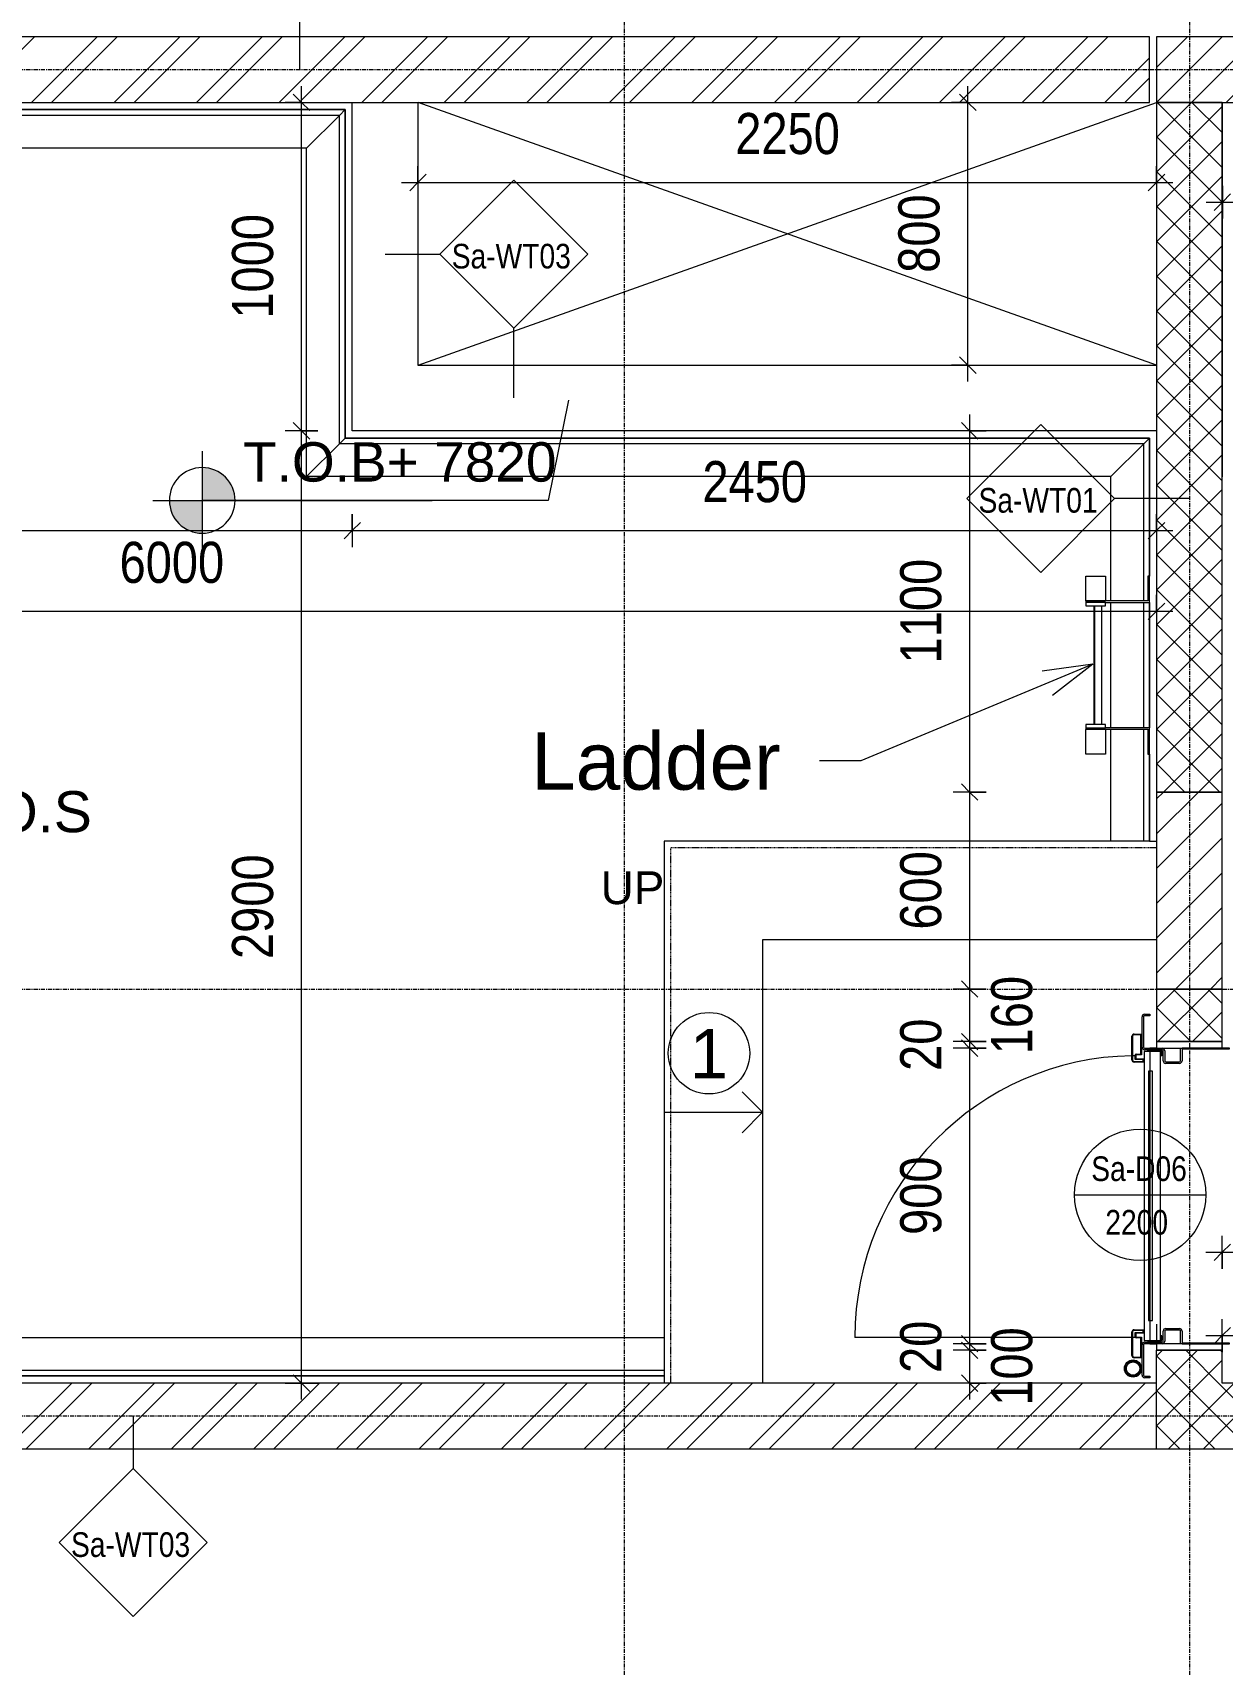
# Model space of a CAD drawing. Header units: millimetres. Extents: x -13951 to 24706, y -4881 to 8681.
# Drawn here: x -5281 to -1657, y 1023 to 5992 of the extents above; entities that cross this region are included whole.
import ezdxf

# ---------------------------------------------------------------- set-up
doc = ezdxf.new("R2010")
doc.units = ezdxf.units.MM
doc.linetypes.add('Grid Line', pattern=[22.225, 12.7, -3.175, 3.175, -3.175])
doc.linetypes.add('Overhead', pattern=[3.96875, 2.38125, -1.5875])
for name, color, linetype, lineweight in [('A-ANNO-DIMS', 211, 'Continuous', 9), ('A-ANNO-DIMS-50', 211, 'Continuous', 9), ('A-DETL-MBND', 5, 'Continuous', 18), ('A-DETL-THIN', 151, 'Continuous', 18), ('A-DOOR', 31, 'Continuous', 18), ('A-DOOR-IDEN', 7, 'Continuous', 18), ('A-FLOR', 192, 'Continuous', 18), ('A-GENM', 13, 'Continuous', 18), ('A-WALL', 113, 'Continuous', 18), ('A-WALL-IDEN', 7, 'Continuous', 18), ('A-WALL-PATT', 111, 'Continuous', 18), ('G-ANNO-DIMS', 111, 'Continuous', 9), ('G-ANNO-TEXT', 231, 'Continuous', 9), ('S-COLS', 52, 'Continuous', 18), ('S-GRID', 1, 'Continuous', 9), ('S-STRS', 31, 'Continuous', 18), ('S-STRS-ANNO', 31, 'Continuous', 18), ('S-STRS-IDEN', 31, 'Continuous', 18)]:
    doc.layers.add(name, color=color, linetype=linetype, lineweight=lineweight)
doc.styles.add('Arial', font='arial.ttf', dxfattribs={"height": 100})
doc.styles.add('Arial Narrow', font='ARIALN.TTF', dxfattribs={"height": 75})
doc.styles.add('Arial Narrow_3', font='ARIALN.TTF', dxfattribs={"height": 125})
doc.styles.add('Arial_2', font='arial.ttf', dxfattribs={"height": 125})
doc.styles.add('Arial_3', font='arial.ttf', dxfattribs={"height": 120})
doc.styles.add('Arial_4', font='arial.ttf', dxfattribs={"height": 175})
doc.styles.add('Arial_6', font='arial.ttf', dxfattribs={"height": 150})
doc.dimstyles.new('dimension_line', dxfattribs={"dimscale": 304.8, "dimtxt": 127.928872, "dimasz": 0.164042, "dimexe": 0.164042, "dimexo": 0.0625, "dimgap": 0.164042, "dimtad": 1, "dimdec": 0, "dimrnd": 10, "dimzin": 0, "dimdsep": 46, "dimtxsty": 'Arial Narrow_3', "dimblk1": 'OBLIQUE', "dimblk2": 'OBLIQUE', "dimsah": 1, "dimcen": 0.09, "dimdle": 0.164042, "dimazin": 0, "dimtfac": 1, "dimtdec": 4, "dimtix": 1, "dimtmove": 0, "dimatfit": 3, "dimfxl": 0.164042, "dimfxlon": 1, "dimtvp": 1, "dimtolj": 1, "dimtzin": 0, "dimarcsym": 2})
doc.dimstyles.new('dimension_line_1', dxfattribs={"dimscale": 304.8, "dimtxt": 127.928872, "dimasz": 0.164042, "dimexe": 0.164042, "dimexo": 0.0625, "dimgap": 0.164042, "dimtad": 1, "dimdec": 0, "dimrnd": 10, "dimzin": 0, "dimdsep": 46, "dimtxsty": 'Arial Narrow_3', "dimblk1": 'OBLIQUE', "dimblk2": 'OBLIQUE', "dimsah": 1, "dimcen": 0.09, "dimdle": 0.164042, "dimazin": 0, "dimtfac": 1, "dimtdec": 4, "dimtix": 1, "dimtmove": 2, "dimatfit": 3, "dimfxl": 0.164042, "dimfxlon": 1, "dimtvp": 1, "dimtolj": 1, "dimtzin": 0, "dimarcsym": 2})
pattern_1 = [(45, (0, 0), (-53.033, 53.033), [])]
pattern_2 = [(45, (0, 0), (-53.033, 53.033), []), (135, (0, 0), (-53.033, -53.033), [])]
pattern_3 = [(45, (0, 0), (-125.7236, 125.7236), []), (45, (0, 190.5), (-125.7236, 125.7236), [])]

# ---------------------------------------------------------------- blocks, each defined once
blk = doc.blocks.new('SEQ-SV-C-STR_rvt-1-BLOCKWORK RF PLAN')
at = {"layer": 'S-COLS'}
h = blk.add_hatch(dxfattribs=at)
h.set_pattern_fill('FP_5', color=256, style=0, pattern_type=2)
h.set_pattern_definition(pattern_1)
h.paths.add_polyline_path([(-1657.2, 5779.8), (-1256.8, 5779.8), (-1256.8, 5979.8), (-1856.8, 5979.8), (-1856.8, 5779.8)])
h = blk.add_hatch(dxfattribs=at)
h.set_pattern_fill('FP_5', color=256, style=0, pattern_type=2)
h.set_pattern_definition(pattern_1)
h.paths.add_polyline_path([(-1657.2, 5779.8), (-1256.8, 5779.8), (-1256.8, 5979.8), (-1856.8, 5979.8), (-1856.8, 5779.8)])
h = blk.add_hatch(dxfattribs=at)
h.set_pattern_fill('FP_5', color=256, style=0, pattern_type=2)
h.set_pattern_definition(pattern_1)
h.paths.add_polyline_path([(-1656.8, 3079.8), (-1657.2, 3679.8), (-1856.8, 3679.8), (-1856.8, 3079.8)])
h = blk.add_hatch(dxfattribs=at)
h.set_pattern_fill('FP_5', color=256, style=0, pattern_type=2)
h.set_pattern_definition(pattern_1)
h.paths.add_polyline_path([(-1656.8, 3079.8), (-1657.2, 3679.8), (-1856.8, 3679.8), (-1856.8, 3079.8)])
at = {"layer": 'S-COLS', "color": 7}
for p, q in [((-1856.8, 5979.8), (-1856.8, 5779.8)), ((-1256.8, 5979.8), (-1856.8, 5979.8)), ((-1856.8, 5779.8), (-1256.8, 5779.8)), ((-1656.8, 3679.8), (-1856.8, 3679.8)), ((-1856.8, 3679.8), (-1856.8, 3079.8)), ((-1656.8, 3079.8), (-1656.8, 3679.8)), ((-1856.8, 3079.8), (-1656.8, 3079.8))]:
    blk.add_line(p, q, dxfattribs=at)
blk = doc.blocks.new('roof door - Sa-D06-2746476-BLOCKWORK RF PLAN')
at = {"layer": 'A-DOOR'}
for p, q in [((-430.7, 181.1), (-430.7, 1025)), ((-545.6, 150.6), (-453.2, 150.6)), ((-492.8, 152.3), (-492.8, 174.6)), ((-430.2, 152.3), (-492.8, 152.3)), ((-490.8, 174.6), (-490.8, 154.3)), ((-490.8, 154.3), (-432.2, 154.3)), ((-486.2, 181.1), (-414.1, 181.1)), ((-414.1, 179.1), (-486.2, 179.1)), ((-432.2, 154.3), (-432.2, 168)), ((-430.7, 170.6), (-430.7, 179.1)), ((-430.2, 168), (-430.2, 152.3)), ((-428.8, 171.4), (-415.6, 171.4)), ((-417.6, 169.4), (-428.8, 169.4)), ((-417.6, 144.9), (-417.6, 169.4)), ((-415.6, 171.4), (-415.6, 146.9)), ((-409.6, 146.9), (-409.6, 174.6)), ((-407.6, 174.6), (-407.6, 144.9)), ((407.6, 144.9), (407.6, 174.6)), ((409.6, 174.6), (409.6, 146.9)), ((414.1, 181.1), (486.2, 181.1)), ((486.2, 179.1), (414.1, 179.1)), ((415.6, 171.4), (428.8, 171.4)), ((415.6, 146.9), (415.6, 171.4)), ((417.6, 169.4), (417.6, 144.9)), ((428.8, 169.4), (417.6, 169.4)), ((430.2, 152.3), (430.2, 168)), ((492.8, 152.3), (430.2, 152.3)), ((432.2, 168), (432.2, 154.3)), ((432.2, 154.3), (490.8, 154.3)), ((453.2, 150.6), (545.6, 150.6)), ((490.8, 154.3), (490.8, 174.6)), ((492.8, 174.6), (492.8, 152.3)), ((-553.5, 127), (-553.5, 142.7)), ((-548.9, 127), (-553.5, 127)), ((-548.9, 142.7), (-548.9, 127)), ((-453.2, 146), (-545.6, 146)), ((-449.9, 89.3), (-449.9, 142.7)), ((-445.3, 142.7), (-445.3, 89.3)), ((-441.5, 132.9), (-443.2, 132.9)), ((-443.2, 132.9), (-443.2, 95.1)), ((-441.5, 95.1), (-441.5, 132.9)), ((-440, 143.9), (-440, 94)), ((440, 143.9), (-440, 143.9)), ((-390, 106), (-440, 106)), ((-407.6, 144.9), (-417.6, 144.9)), ((-415.6, 146.9), (-409.6, 146.9)), ((380.4, 130.7), (-379.2, 130.7)), ((-379.2, 130.7), (-379.2, 119)), ((-379.2, 119), (380.4, 119)), ((380.4, 119), (380.4, 130.7)), ((417.6, 144.9), (407.6, 144.9)), ((409.6, 146.9), (415.6, 146.9)), ((440, 94), (440, 143.9)), ((442.3, 132.9), (444, 132.9)), ((442.3, 95.1), (442.3, 132.9)), ((444, 132.9), (444, 95.1)), ((445.3, 89.3), (445.3, 142.7)), ((449.9, 142.7), (449.9, 89.3)), ((545.6, 146), (453.2, 146)), ((548.9, 127), (548.9, 142.7)), ((553.5, 127), (548.9, 127)), ((553.5, 142.7), (553.5, 127)), ((-442, 86), (-411.7, 86)), ((-411.7, 81.4), (-442, 81.4)), ((-440, 94), (440, 94)), ((-426.1, 91.8), (-438.2, 91.8)), ((-438.2, 90.1), (-426.1, 90.1)), ((-426.1, 90.1), (-426.1, 91.8)), ((-408.4, 36.4), (-408.4, 78.1)), ((-403.8, 78.1), (-403.8, 36.4)), ((403.8, 36.4), (403.8, 78.1)), ((408.4, 78.1), (408.4, 36.4)), ((411.7, 86), (442, 86)), ((442, 81.4), (411.7, 81.4)), ((426.8, 91.8), (439, 91.8)), ((426.8, 90.1), (426.8, 91.8)), ((439, 90.1), (426.8, 90.1)), ((-449.9, 28.6), (-449.9, 33.2)), ((-449.9, 33.2), (-411.7, 33.2)), ((-411.7, 28.6), (-449.9, 28.6)), ((411.7, 33.2), (449.9, 33.2)), ((449.9, 28.6), (411.7, 28.6)), ((449.9, 33.2), (449.9, 28.6))]:
    blk.add_line(p, q, dxfattribs=at)
for radius in [26.2, 23.2, 20.3]:
    blk.add_circle((-525.6, 177.9), radius, dxfattribs=at)
for centre, radius, start, end in [((-430.7, 167.4), 857.7, 0.9212, 90), ((-545.6, 142.7), 7.88, 90, 180), ((-486.2, 174.6), 6.56, 90, 180), ((-486.2, 174.6), 4.56, 90, 180), ((-453.2, 142.7), 7.88, 0, 90), ((-428.8, 168), 3.31, 90, 180), ((-428.8, 168), 1.31, 90, 180), ((-414.1, 174.6), 6.56, 360, 90), ((-414.1, 174.6), 4.56, 360, 90), ((414.1, 174.6), 6.56, 90, 180), ((414.1, 174.6), 4.56, 90, 180), ((-430.7, 167.4), 857.7, 0.2678, 0.7872), ((-430.7, 167.4), 857.7, 0, 0.1338), ((428.8, 168), 3.31, 0, 90), ((428.8, 168), 1.31, 360, 90), ((453.2, 142.7), 7.88, 90, 180), ((486.2, 174.6), 6.56, 360, 90), ((486.2, 174.6), 4.56, 0, 90), ((545.6, 142.7), 7.88, 0, 90), ((-545.6, 142.7), 3.28, 90, 180), ((-453.2, 142.7), 3.28, 0, 90), ((453.2, 142.7), 3.28, 90, 180), ((545.6, 142.7), 3.28, 0, 90), ((-442, 89.3), 7.88, 180, 270), ((-442, 89.3), 3.28, 180, 270), ((-438.2, 95.1), 4.98, 180, 270), ((-438.2, 95.1), 3.28, 180, 270), ((-411.7, 78.1), 7.88, 0, 90), ((-411.7, 78.1), 3.28, 0, 90), ((411.7, 78.1), 7.88, 90, 180), ((411.7, 78.1), 3.28, 90, 180), ((439, 95.1), 3.28, 270, 360), ((439, 95.1), 4.98, 270, 360), ((442, 89.3), 7.88, 270, 0), ((442, 89.3), 3.28, 270, 0), ((-411.7, 36.4), 7.88, 270, 0), ((-411.7, 36.4), 3.28, 270, 360), ((411.7, 36.4), 7.88, 180, 270), ((411.7, 36.4), 3.28, 180, 270)]:
    blk.add_arc(centre, radius, start, end, dxfattribs=at)
blk = doc.blocks.new('Generic Models 12 - Generic Models 12-655039-BLOCKWORK RF PLAN')
at = {"layer": 'A-GENM'}
for p, q in [((-1856.8, 2919.8), (-1856.8, 2899.8)), ((-1656.8, 2919.8), (-1856.8, 2919.8)), ((-1856.8, 2899.8), (-1656.8, 2899.8)), ((-1656.8, 2899.8), (-1656.8, 2919.8)), ((-1856.8, 1999.8), (-1856.8, 1979.8)), ((-1656.8, 1999.8), (-1856.8, 1999.8)), ((-1656.8, 1979.8), (-1656.8, 1999.8)), ((-1856.8, 1979.8), (-1656.8, 1979.8)), ((-1656.4, 1979.8), (-1656.8, 1979.8))]:
    blk.add_line(p, q, dxfattribs=at)
blk = doc.blocks.new('STEEL LADER FINAL - 24in Width-2556844-BLOCKWORK RF PLAN')
at = {"layer": 'A-GENM'}
for p, q in [((-2072.7, 4261.9), (-2072.7, 4336.9)), ((-2072.7, 4336.9), (-2012.7, 4336.9)), ((-2012.7, 4336.9), (-2012.7, 4261.9)), ((-1878.8, 4336.9), (-1883.5, 4336.9)), ((-1883.5, 4336.9), (-1883.5, 4261.6)), ((-1878.8, 4256.9), (-1878.8, 4336.9)), ((-2072.7, 4261.9), (-2012.7, 4261.9)), ((-2072.7, 4261.6), (-2072.7, 4256.9)), ((-1883.5, 4261.6), (-2072.7, 4261.6)), ((-2072.7, 4256.9), (-2072.7, 4246.9)), ((-2012.7, 4256.9), (-2072.7, 4256.9)), ((-2072.7, 4246.9), (-2012.7, 4246.9)), ((-2046.8, 3885.6), (-2046.8, 4246.9)), ((-2044.6, 3885.6), (-2044.6, 4246.9)), ((-2024.6, 4246.9), (-2024.6, 3885.6)), ((-2012.7, 4256.9), (-1878.8, 4256.9)), ((-2012.7, 4246.9), (-2012.7, 4256.9)), ((-2012.7, 3885.6), (-2072.7, 3885.6)), ((-2072.7, 3885.6), (-2072.7, 3875.6)), ((-2012.7, 3875.6), (-2012.7, 3885.6)), ((-2072.7, 3875.6), (-2072.7, 3870.8)), ((-2072.7, 3875.6), (-2012.7, 3875.6)), ((-2072.7, 3870.8), (-1883.5, 3870.8)), ((-2072.7, 3795.6), (-2072.7, 3870.6)), ((-2012.7, 3870.6), (-2072.7, 3870.6)), ((-1878.8, 3875.6), (-2012.7, 3875.6)), ((-2012.7, 3870.6), (-2012.7, 3795.6)), ((-1883.5, 3870.8), (-1883.5, 3795.6)), ((-1878.8, 3795.6), (-1878.8, 3875.6)), ((-2012.7, 3795.6), (-2072.7, 3795.6)), ((-1883.5, 3795.6), (-1878.8, 3795.6))]:
    blk.add_line(p, q, dxfattribs=at)
blk = doc.blocks.new('Generic Models 25 - Generic Models 25-2182778-BLOCKWORK RF PLAN')
at = {"layer": 'A-GENM'}
for p, q in [((-1656.8, 5779.8), (-1656.8, 5680.9)), ((-1656.4, 5681.3), (-1656.8, 5680.9)), ((-1656.8, 5680.9), (-1656.8, 4639.8)), ((-1656.8, 5680.9), (-1656.4, 5680.5)), ((-1656.8, 4354.8), (-1656.8, 4639.8)), ((-1656.8, 4069.8), (-1656.8, 4354.8)), ((-1656.8, 3784.8), (-1656.8, 4069.8)), ((-1656.8, 3679.8), (-1656.8, 3784.8))]:
    blk.add_line(p, q, dxfattribs=at)
blk = doc.blocks.new('Floors 18 - Floors 18-2632889-BLOCKWORK RF PLAN')
at = {"layer": 'A-FLOR', "color": 7}
for p, q in [((-4328.7, 5757.8), (-7734.8, 5757.8)), ((-4346, 5740.5), (-7717.5, 5740.5)), ((-4446, 5640.5), (-4346, 5740.5)), ((-4346, 5740.5), (-4328.7, 5757.8)), ((-4346, 4740.5), (-4346, 5740.5)), ((-4328.7, 4757.8), (-4328.7, 5757.8)), ((-4446, 5640.5), (-7617.5, 5640.5)), ((-4446, 4640.5), (-4446, 5640.5)), ((-4446, 4640.5), (-4346, 4740.5)), ((-4346, 4740.5), (-4328.7, 4757.8)), ((-1896.1, 4740.5), (-4346, 4740.5)), ((-1878.8, 4757.8), (-4328.7, 4757.8)), ((-1996.1, 4640.5), (-1896.1, 4740.5)), ((-1896.1, 4740.5), (-1878.8, 4757.8)), ((-1896.1, 4261.6), (-1896.1, 4740.5)), ((-1878.8, 4336.9), (-1878.8, 4757.8)), ((-1996.1, 4640.5), (-4446, 4640.5)), ((-1996.1, 4261.6), (-1996.1, 4640.5)), ((-1996.1, 3875.6), (-1996.1, 4256.9)), ((-1896.1, 3875.6), (-1896.1, 4256.9)), ((-1878.8, 3875.6), (-1878.8, 4256.9)), ((-1996.1, 3529.8), (-1996.1, 3870.8)), ((-1896.1, 3529.8), (-1896.1, 3870.8)), ((-1878.8, 3529.8), (-1878.8, 3795.6)), ((-1896.1, 3529.8), (-1926.8, 3529.8)), ((-1878.8, 3529.8), (-1896.1, 3529.8)), ((-7617.5, 2019.1), (-3357.2, 2019.1)), ((-3357.2, 1949.8), (-3357.2, 1919.1)), ((-7734.8, 1901.8), (-3357.2, 1901.8)), ((-7717.5, 1919.1), (-3357.2, 1919.1)), ((-3357.2, 1919.1), (-3357.2, 1901.8))]:
    blk.add_line(p, q, dxfattribs=at)
blk = doc.blocks.new('Floors 21 - Floors 21-2666263-BLOCKWORK RF PLAN')
at = {"layer": 'A-FLOR', "color": 7}
for p, q in [((-7734.8, 5757.8), (-4328.7, 5757.8)), ((-4328.7, 5757.8), (-4328.7, 4757.8)), ((-4328.7, 4757.8), (-1878.8, 4757.8)), ((-1878.8, 4757.8), (-1878.8, 4336.9)), ((-1878.8, 4256.9), (-1878.8, 3875.6)), ((-1878.8, 3795.6), (-1878.8, 3529.8)), ((-1878.8, 3529.8), (-1856.8, 3529.8)), ((-3357.2, 1901.8), (-7734.8, 1901.8)), ((-3357.2, 1901.8), (-3357.2, 1879.8))]:
    blk.add_line(p, q, dxfattribs=at)
blk = doc.blocks.new('Walls 82 - Walls 82-2710412-BLOCKWORK RF PLAN')
at = {"layer": 'A-WALL'}
for p, q in [((-1634.8, 2899.8), (-1779.4, 2899.8)), ((-1779.4, 2897.8), (-1634.8, 2897.8)), ((-1634.8, 2897.8), (-1634.8, 2899.8)), ((-1634.8, 2001.8), (-1779.4, 2001.8)), ((-1779.4, 1999.8), (-1634.8, 1999.8)), ((-1634.8, 1999.8), (-1634.8, 2001.8))]:
    blk.add_line(p, q, dxfattribs=at)
blk = doc.blocks.new('M_Wall Tag1 - 12mm 2-498188-BLOCKWORK RF PLAN')
at = {"layer": 'A-WALL-IDEN', "lineweight": 9}
for p, q in [((-4.487, 0), (0.021, 4.507)), ((0.021, 4.507), (4.528, 0)), ((-4.487, 0), (0.021, -4.507)), ((0.021, -4.507), (4.528, 0))]:
    blk.add_line(p, q, dxfattribs=at)
blk = doc.blocks.new('M_Door Tag1 - Sa-Door Tag-504373-BLOCKWORK RF PLAN')
at = {"layer": 'A-DOOR-IDEN', "lineweight": 9}
blk.add_line((-7, 0.076), (1, 0.076), dxfattribs=at)
blk.add_circle((-3, 0.076), 4, dxfattribs=at)
blk = doc.blocks.new('DIMBLOCK30-BLOCKWORK RF PLAN')
at = {"layer": 'A-ANNO-DIMS-50', "transparency": 16777216}
for p, q in [((-7756.8, 4526), (-7756.8, 4426)), ((-7756.8, 4476), (-7756.8, 4526)), ((-4306.7, 4526), (-4306.7, 4426)), ((-4306.7, 4476), (-4306.7, 4526)), ((-7806.8, 4476), (-4306.7, 4476)), ((-7756.8, 4476), (-7781.8, 4451)), ((-7756.8, 4476), (-7731.8, 4501)), ((-4306.7, 4476), (-4331.7, 4451)), ((-4306.7, 4476), (-4281.7, 4501))]:
    blk.add_line(p, q, dxfattribs=at)
at = {"layer": 'A-ANNO-DIMS-50', "color": 0, "transparency": 16777216, "insert": (-6190.1, 4687.6), "char_height": 125, "width": 380.132, "attachment_point": 1, "line_spacing_factor": 0.974696, "style": 'Arial Narrow_3'}
blk.add_mtext('3450', dxfattribs=at)
blk = doc.blocks.new('_Oblique')
at = {"color": 0, "linetype": 'ByBlock', "lineweight": -2}
blk.add_line((-0.5, -0.5), (0.5, 0.5), dxfattribs=at)
blk = doc.blocks.new('DIMBLOCK31-BLOCKWORK RF PLAN')
at = {"layer": 'A-ANNO-DIMS-50', "transparency": 16777216}
for p, q in [((-4306.7, 4526), (-4306.7, 4426)), ((-4306.7, 4476), (-4306.7, 4526)), ((-1857.2, 4526), (-1857.2, 4426)), ((-1857.2, 4476), (-1857.2, 4526)), ((-4306.7, 4476), (-4331.7, 4451)), ((-4306.7, 4476), (-4281.7, 4501)), ((-4306.7, 4476), (-1807.2, 4476)), ((-1857.2, 4476), (-1882.2, 4451)), ((-1857.2, 4476), (-1832.2, 4501))]:
    blk.add_line(p, q, dxfattribs=at)
at = {"layer": 'A-ANNO-DIMS-50', "color": 0, "transparency": 16777216, "insert": (-3240.3, 4687.6), "char_height": 125, "width": 380.132, "attachment_point": 1, "line_spacing_factor": 0.974696, "style": 'Arial Narrow_3'}
blk.add_mtext('2450', dxfattribs=at)
blk = doc.blocks.new('DIMBLOCK32-BLOCKWORK RF PLAN')
at = {"layer": 'A-ANNO-DIMS-50', "transparency": 16777216}
for p, q in [((-4106.7, 5586), (-4106.7, 5486)), ((-4106.7, 5536), (-4106.7, 5586)), ((-1857.2, 5586), (-1857.2, 5486)), ((-1857.2, 5536), (-1857.2, 5586)), ((-4156.7, 5536), (-1807.2, 5536)), ((-4106.7, 5536), (-4131.7, 5511)), ((-4106.7, 5536), (-4081.7, 5561)), ((-1857.2, 5536), (-1882.2, 5511)), ((-1857.2, 5536), (-1832.2, 5561))]:
    blk.add_line(p, q, dxfattribs=at)
at = {"layer": 'A-ANNO-DIMS-50', "color": 0, "transparency": 16777216, "insert": (-3140.3, 5747.6), "char_height": 125, "width": 380.132, "attachment_point": 1, "line_spacing_factor": 0.974696, "style": 'Arial Narrow_3'}
blk.add_mtext('2250', dxfattribs=at)
blk = doc.blocks.new('DIMBLOCK33-BLOCKWORK RF PLAN')
at = {"layer": 'A-ANNO-DIMS-50', "transparency": 16777216}
for p, q in [((-2432, 4929.8), (-2432, 5829.8)), ((-2482, 5779.8), (-2382, 5779.8)), ((-2432, 5779.8), (-2482, 5779.8)), ((-2432, 5779.8), (-2457, 5804.8)), ((-2432, 5779.8), (-2407, 5754.8)), ((-2482, 4979.8), (-2382, 4979.8)), ((-2432, 4979.8), (-2482, 4979.8)), ((-2432, 4979.8), (-2457, 5004.8)), ((-2432, 4979.8), (-2407, 4954.8))]:
    blk.add_line(p, q, dxfattribs=at)
at = {"layer": 'A-ANNO-DIMS-50', "color": 0, "transparency": 16777216, "insert": (-2643.5, 5261), "char_height": 125, "width": 285.099, "attachment_point": 1, "rotation": 90, "line_spacing_factor": 0.974696, "style": 'Arial Narrow_3'}
blk.add_mtext('800', dxfattribs=at)
blk = doc.blocks.new('DIMBLOCK59-BLOCKWORK RF PLAN')
at = {"layer": 'A-ANNO-DIMS-50', "transparency": 16777216}
for p, q in [((-1656.4, 5526), (-1656.4, 5426)), ((-1656.4, 5476), (-1656.4, 5526)), ((-1256.8, 5526), (-1256.8, 5426)), ((-1256.8, 5476), (-1256.8, 5526)), ((-1706.4, 5476), (-1256.8, 5476)), ((-1656.4, 5476), (-1681.4, 5451)), ((-1656.4, 5476), (-1631.4, 5501)), ((-1256.8, 5476), (-1281.8, 5451)), ((-1256.8, 5476), (-1231.8, 5501))]:
    blk.add_line(p, q, dxfattribs=at)
at = {"layer": 'A-ANNO-DIMS-50', "color": 0, "transparency": 16777216, "insert": (-1575.4, 5687.6), "char_height": 125, "width": 285.099, "attachment_point": 1, "line_spacing_factor": 0.974696, "style": 'Arial Narrow_3'}
blk.add_mtext('400', dxfattribs=at)
blk = doc.blocks.new('Spot Elevations - M_Spot Elevation - Target Filled-23738-BLOCKWORK RF PLAN')
at = {"layer": 'G-ANNO-DIMS'}
h = blk.add_hatch(color=256, dxfattribs=at)
edge = h.paths.add_edge_path()
edge.add_line((0, 0), (-2, 0))
edge.add_arc((0, 0), 2, 90, 180, ccw=False)
edge.add_line((0, 2), (0, 0))
h = blk.add_hatch(color=256, dxfattribs=at)
edge = h.paths.add_edge_path()
edge.add_line((0, 0), (2, 0))
edge.add_arc((0, 0), 2, 270, 360, ccw=False)
edge.add_line((0, -2), (0, 0))
for p, q in [((0, -3), (0, 3)), ((-3, 0), (14, 0))]:
    blk.add_line(p, q, dxfattribs=at)
blk.add_circle((0, 0), 2, dxfattribs=at)
blk = doc.blocks.new('DIMBLOCK92-BLOCKWORK RF PLAN')
at = {"layer": 'A-ANNO-DIMS-50', "transparency": 16777216}
for p, q in [((-2426.4, 4829.8), (-2426.4, 3679.8)), ((-2376.4, 4779.8), (-2476.4, 4779.8)), ((-2426.4, 4779.8), (-2451.4, 4804.8)), ((-2426.4, 4779.8), (-2401.4, 4754.8)), ((-2426.4, 4779.8), (-2376.4, 4779.8)), ((-2376.4, 3679.8), (-2476.4, 3679.8)), ((-2426.4, 3679.8), (-2451.4, 3704.8)), ((-2426.4, 3679.8), (-2401.4, 3654.8)), ((-2426.4, 3679.8), (-2376.4, 3679.8))]:
    blk.add_line(p, q, dxfattribs=at)
at = {"layer": 'A-ANNO-DIMS-50', "color": 0, "transparency": 16777216, "insert": (-2637.9, 4071.4), "char_height": 125, "width": 380.132, "attachment_point": 1, "rotation": 90, "line_spacing_factor": 0.974696, "style": 'Arial Narrow_3'}
blk.add_mtext('1100', dxfattribs=at)
blk = doc.blocks.new('DIMBLOCK93-BLOCKWORK RF PLAN')
at = {"layer": 'A-ANNO-DIMS-50', "transparency": 16777216}
for p, q in [((-2376.4, 3679.8), (-2476.4, 3679.8)), ((-2426.4, 3679.8), (-2451.4, 3704.8)), ((-2426.4, 3679.8), (-2426.4, 3079.8)), ((-2426.4, 3679.8), (-2401.4, 3654.8)), ((-2426.4, 3679.8), (-2376.4, 3679.8)), ((-2426.4, 3079.8), (-2451.4, 3104.8)), ((-2376.4, 3079.8), (-2476.4, 3079.8)), ((-2426.4, 3079.8), (-2401.4, 3054.8)), ((-2426.4, 3079.8), (-2376.4, 3079.8))]:
    blk.add_line(p, q, dxfattribs=at)
at = {"layer": 'A-ANNO-DIMS-50', "color": 0, "transparency": 16777216, "insert": (-2637.9, 3261), "char_height": 125, "width": 285.099, "attachment_point": 1, "rotation": 90, "line_spacing_factor": 0.974696, "style": 'Arial Narrow_3'}
blk.add_mtext('600', dxfattribs=at)
blk = doc.blocks.new('DIMBLOCK94-BLOCKWORK RF PLAN')
at = {"layer": 'A-ANNO-DIMS-50', "transparency": 16777216}
for p, q in [((-2426.4, 3079.8), (-2451.4, 3104.8)), ((-2376.4, 3079.8), (-2476.4, 3079.8)), ((-2426.4, 3079.8), (-2426.4, 2919.8)), ((-2426.4, 3079.8), (-2401.4, 3054.8)), ((-2426.4, 3079.8), (-2376.4, 3079.8)), ((-2426.4, 2919.8), (-2451.4, 2944.8)), ((-2376.4, 2919.8), (-2476.4, 2919.8)), ((-2426.4, 2919.8), (-2401.4, 2894.8)), ((-2426.4, 2919.8), (-2376.4, 2919.8))]:
    blk.add_line(p, q, dxfattribs=at)
at = {"layer": 'A-ANNO-DIMS-50', "color": 0, "transparency": 16777216, "insert": (-2360.9, 2881), "char_height": 125, "width": 285.099, "attachment_point": 1, "rotation": 90, "line_spacing_factor": 0.974696, "style": 'Arial Narrow_3'}
blk.add_mtext('160', dxfattribs=at)
blk = doc.blocks.new('DIMBLOCK95-BLOCKWORK RF PLAN')
at = {"layer": 'A-ANNO-DIMS-50', "transparency": 16777216}
for p, q in [((-2426.4, 2919.8), (-2451.4, 2944.8)), ((-2376.4, 2919.8), (-2476.4, 2919.8)), ((-2376.4, 2899.8), (-2476.4, 2899.8)), ((-2426.4, 2899.8), (-2451.4, 2924.8)), ((-2426.4, 2919.8), (-2426.4, 2899.8)), ((-2426.4, 2919.8), (-2401.4, 2894.8)), ((-2426.4, 2919.8), (-2376.4, 2919.8)), ((-2426.4, 2899.8), (-2401.4, 2874.8)), ((-2426.4, 2899.8), (-2376.4, 2899.8))]:
    blk.add_line(p, q, dxfattribs=at)
at = {"layer": 'A-ANNO-DIMS-50', "color": 0, "transparency": 16777216, "insert": (-2637.9, 2830.6), "char_height": 125, "width": 190.066, "attachment_point": 1, "rotation": 90, "line_spacing_factor": 0.974696, "style": 'Arial Narrow_3'}
blk.add_mtext('20', dxfattribs=at)
blk = doc.blocks.new('DIMBLOCK96-BLOCKWORK RF PLAN')
at = {"layer": 'A-ANNO-DIMS-50', "transparency": 16777216}
for p, q in [((-2376.4, 2899.8), (-2476.4, 2899.8)), ((-2426.4, 2899.8), (-2451.4, 2924.8)), ((-2426.4, 2899.8), (-2426.4, 1999.8)), ((-2426.4, 2899.8), (-2401.4, 2874.8)), ((-2426.4, 2899.8), (-2376.4, 2899.8)), ((-2376.4, 1999.8), (-2476.4, 1999.8)), ((-2426.4, 1999.8), (-2451.4, 2024.8)), ((-2426.4, 1999.8), (-2401.4, 1974.8)), ((-2426.4, 1999.8), (-2376.4, 1999.8))]:
    blk.add_line(p, q, dxfattribs=at)
at = {"layer": 'A-ANNO-DIMS-50', "color": 0, "transparency": 16777216, "insert": (-2637.9, 2331), "char_height": 125, "width": 285.099, "attachment_point": 1, "rotation": 90, "line_spacing_factor": 0.974696, "style": 'Arial Narrow_3'}
blk.add_mtext('900', dxfattribs=at)
blk = doc.blocks.new('DIMBLOCK97-BLOCKWORK RF PLAN')
at = {"layer": 'A-ANNO-DIMS-50', "transparency": 16777216}
for p, q in [((-2376.4, 1999.8), (-2476.4, 1999.8)), ((-2426.4, 1999.8), (-2451.4, 2024.8)), ((-2426.4, 1979.8), (-2451.4, 2004.8)), ((-2426.4, 1999.8), (-2426.4, 1979.8)), ((-2426.4, 1999.8), (-2401.4, 1974.8)), ((-2426.4, 1999.8), (-2376.4, 1999.8)), ((-2376.4, 1979.8), (-2476.4, 1979.8)), ((-2426.4, 1979.8), (-2401.4, 1954.8)), ((-2426.4, 1979.8), (-2376.4, 1979.8))]:
    blk.add_line(p, q, dxfattribs=at)
at = {"layer": 'A-ANNO-DIMS-50', "color": 0, "transparency": 16777216, "insert": (-2637.9, 1910.6), "char_height": 125, "width": 190.066, "attachment_point": 1, "rotation": 90, "line_spacing_factor": 0.974696, "style": 'Arial Narrow_3'}
blk.add_mtext('20', dxfattribs=at)
blk = doc.blocks.new('DIMBLOCK98-BLOCKWORK RF PLAN')
at = {"layer": 'A-ANNO-DIMS-50', "transparency": 16777216}
for p, q in [((-2426.4, 1979.8), (-2451.4, 2004.8)), ((-2376.4, 1979.8), (-2476.4, 1979.8)), ((-2426.4, 1979.8), (-2426.4, 1829.8)), ((-2426.4, 1979.8), (-2401.4, 1954.8)), ((-2426.4, 1979.8), (-2376.4, 1979.8)), ((-2426.4, 1879.8), (-2451.4, 1904.8)), ((-2376.4, 1879.8), (-2476.4, 1879.8)), ((-2426.4, 1879.8), (-2401.4, 1854.8)), ((-2426.4, 1879.8), (-2376.4, 1879.8))]:
    blk.add_line(p, q, dxfattribs=at)
at = {"layer": 'A-ANNO-DIMS-50', "color": 0, "transparency": 16777216, "insert": (-2360.9, 1811), "char_height": 125, "width": 285.099, "attachment_point": 1, "rotation": 90, "line_spacing_factor": 0.974696, "style": 'Arial Narrow_3'}
blk.add_mtext('100', dxfattribs=at)
blk = doc.blocks.new('DIMBLOCK99-BLOCKWORK RF PLAN')
at = {"layer": 'A-ANNO-DIMS-50', "transparency": 16777216}
for p, q in [((-4411.6, 4779.8), (-4511.6, 4779.8)), ((-4461.6, 4779.8), (-4486.6, 4804.8)), ((-4461.6, 1829.8), (-4461.6, 4779.8)), ((-4461.6, 4779.8), (-4436.6, 4754.8)), ((-4461.6, 4779.8), (-4411.6, 4779.8)), ((-4461.6, 1879.8), (-4486.6, 1904.8)), ((-4511.6, 1879.8), (-4411.6, 1879.8)), ((-4461.6, 1879.8), (-4511.6, 1879.8)), ((-4461.6, 1879.8), (-4436.6, 1854.8))]:
    blk.add_line(p, q, dxfattribs=at)
at = {"layer": 'A-ANNO-DIMS-50', "color": 0, "transparency": 16777216, "insert": (-4673.1, 3171.4), "char_height": 125, "width": 380.132, "attachment_point": 1, "rotation": 90, "line_spacing_factor": 0.974696, "style": 'Arial Narrow_3'}
blk.add_mtext('2900', dxfattribs=at)
blk = doc.blocks.new('DIMBLOCK100-BLOCKWORK RF PLAN')
at = {"layer": 'A-ANNO-DIMS-50', "transparency": 16777216}
for p, q in [((-4461.6, 4779.8), (-4461.6, 5829.8)), ((-4511.6, 5779.8), (-4411.6, 5779.8)), ((-4461.6, 5779.8), (-4511.6, 5779.8)), ((-4461.6, 5779.8), (-4486.6, 5804.8)), ((-4461.6, 5779.8), (-4436.6, 5754.8)), ((-4411.6, 4779.8), (-4511.6, 4779.8)), ((-4461.6, 4779.8), (-4486.6, 4804.8)), ((-4461.6, 4779.8), (-4436.6, 4754.8)), ((-4461.6, 4779.8), (-4411.6, 4779.8))]:
    blk.add_line(p, q, dxfattribs=at)
at = {"layer": 'A-ANNO-DIMS-50', "color": 0, "transparency": 16777216, "insert": (-4673.1, 5121.4), "char_height": 125, "width": 380.132, "attachment_point": 1, "rotation": 90, "line_spacing_factor": 0.974696, "style": 'Arial Narrow_3'}
blk.add_mtext('1000', dxfattribs=at)
blk = doc.blocks.new('DIMBLOCK101-BLOCKWORK RF PLAN')
at = {"layer": 'A-ANNO-DIMS-50', "transparency": 16777216}
for p, q in [((-7857.4, 4280.3), (-7857.4, 4180.3)), ((-7857.4, 4230.3), (-7857.4, 4280.3)), ((-1857.2, 4280.3), (-1857.2, 4180.3)), ((-1857.2, 4230.3), (-1857.2, 4280.3)), ((-7907.4, 4230.3), (-1807.2, 4230.3)), ((-7857.4, 4230.3), (-7882.4, 4205.3)), ((-7857.4, 4230.3), (-7832.4, 4255.3)), ((-1857.2, 4230.3), (-1882.2, 4205.3)), ((-1857.2, 4230.3), (-1832.2, 4255.3))]:
    blk.add_line(p, q, dxfattribs=at)
at = {"layer": 'A-ANNO-DIMS-50', "color": 0, "transparency": 16777216, "insert": (-5015.7, 4441.8), "char_height": 125, "width": 380.132, "attachment_point": 1, "line_spacing_factor": 0.974696, "style": 'Arial Narrow_3'}
blk.add_mtext('6000', dxfattribs=at)
blk = doc.blocks.new('DIMBLOCK102-BLOCKWORK RF PLAN')
at = {"layer": 'A-ANNO-DIMS-50', "transparency": 16777216}
for p, q in [((-1656.8, 1974.4), (-1656.8, 2074.4)), ((-1656.8, 2024.4), (-1631.8, 2049.4)), ((-711, 1974.4), (-711, 2074.4)), ((-711, 2024.4), (-686, 2049.4)), ((-1706.8, 2024.4), (-711, 2024.4)), ((-1656.8, 2024.4), (-1681.8, 1999.4)), ((-1656.8, 2024.4), (-1656.8, 1974.4)), ((-711, 2024.4), (-736, 1999.4)), ((-711, 2024.4), (-711, 1974.4))]:
    blk.add_line(p, q, dxfattribs=at)
at = {"layer": 'A-ANNO-DIMS-50', "color": 0, "transparency": 16777216, "insert": (-1302.7, 2236), "char_height": 125, "width": 285.099, "attachment_point": 1, "line_spacing_factor": 0.974696, "style": 'Arial Narrow_3'}
blk.add_mtext('950', dxfattribs=at)
blk = doc.blocks.new('DIMBLOCK114-BLOCKWORK RF PLAN')
at = {"layer": 'A-ANNO-DIMS-50', "transparency": 16777216}
for p, q in [((-1656.8, 2228.3), (-1656.8, 2328.3)), ((-1656.8, 2278.3), (-1631.8, 2303.3)), ((2642.8, 2228.3), (2642.8, 2328.3)), ((2642.8, 2278.3), (2667.8, 2303.3)), ((-1706.8, 2278.3), (2692.8, 2278.3)), ((-1656.8, 2278.3), (-1681.8, 2253.3)), ((-1656.8, 2278.3), (-1656.8, 2228.3)), ((2642.8, 2278.3), (2617.8, 2253.3)), ((2642.8, 2278.3), (2642.8, 2228.3))]:
    blk.add_line(p, q, dxfattribs=at)
at = {"layer": 'A-ANNO-DIMS-50', "color": 0, "transparency": 16777216, "insert": (334.6, 2489.9), "char_height": 125, "width": 380.132, "attachment_point": 1, "line_spacing_factor": 0.974696, "style": 'Arial Narrow_3'}
blk.add_mtext('4300', dxfattribs=at)

msp = doc.modelspace()

# ---------------------------------------------------------------- hatches: boundary and pattern name
at = {"layer": 'A-WALL-PATT'}
h = msp.add_hatch(dxfattribs=at)
h.set_pattern_fill('FP_2', color=256, style=0, pattern_type=2)
h.set_pattern_definition(pattern_3)
h.paths.add_polyline_path([(-7756.8, 5779.8), (-1878.8, 5779.8), (-1878.8, 5979.8), (-7756.8, 5979.8)])
h = msp.add_hatch(dxfattribs=at)
h.set_pattern_fill('FP_1', color=256, style=0, pattern_type=2)
h.set_pattern_definition(pattern_2)
h.paths.add_polyline_path([(-1657.2, 3679.8), (-1657.2, 5779.8), (-1857.2, 5779.8), (-1857.2, 3679.8)])
h = msp.add_hatch(dxfattribs=at)
h.set_pattern_fill('FP_1', color=256, style=0, pattern_type=2)
h.set_pattern_definition(pattern_2)
h.paths.add_polyline_path([(-1656.8, 2919.8), (-1656.8, 3079.8), (-1856.8, 3079.8), (-1856.8, 2919.8)])
h = msp.add_hatch(dxfattribs=at)
h.set_pattern_fill('FP_1', color=256, style=0, pattern_type=2)
h.set_pattern_definition(pattern_2)
h.paths.add_polyline_path([(-1856.8, 1679.8), (-1656.8, 1679.8), (-1656.8, 1979.8), (-1856.8, 1979.8), (-1856.8, 1866.1)])
h = msp.add_hatch(dxfattribs=at)
h.set_pattern_fill('FP_2', color=256, style=0, pattern_type=2)
h.set_pattern_definition(pattern_3)
h.paths.add_polyline_path([(-3591.8, 1679.8), (-1856.8, 1679.8), (-1856.8, 1879.8), (-7756.8, 1879.8), (-7756.8, 1679.8), (-6312.6, 1679.8)])
h = msp.add_hatch(dxfattribs=at)
h.set_pattern_fill('FP_1', color=256, style=0, pattern_type=2)
h.set_pattern_definition(pattern_2)
h.paths.add_polyline_path([(2642.8, 1679.8), (2642.8, 1879.8), (1729, 1879.8), (1729, 1679.8), (1849.7, 1679.8)])
h.paths.add_polyline_path([(-871, 1679.8), (-711, 1679.8), (-711, 1879.8), (-1656.8, 1879.8), (-1656.8, 1679.8)])
h.paths.add_polyline_path([(789, 1679.8), (789, 1879.8), (229, 1879.8), (229, 1679.8)])

# ---------------------------------------------------------------- linework, layer by layer
at = {"layer": 'A-DETL-MBND'}
for p, q in [((-4106.4, 4979.8), (-1857.2, 5779.8)), ((-1857.2, 4979.8), (-4106.4, 5779.8))]:
    msp.add_line(p, q, dxfattribs=at)
at = {"layer": 'A-DETL-THIN'}
msp.add_circle((-3220.2, 2884.5), 124, dxfattribs=at)
at = {"layer": 'A-FLOR', "color": 7}
for p, q in [((-1856.8, 2899.8), (-1877.2, 2899.8)), ((-1877.2, 2895.1), (-1877.2, 2004.5)), ((-1877.2, 1999.8), (-1856.8, 1999.8))]:
    msp.add_line(p, q, dxfattribs=at)
at = {"layer": 'A-WALL'}
for p, q in [((-1878.8, 5979.8), (-8056.8, 5979.8)), ((-1878.8, 5779.8), (-1878.8, 5979.8)), ((-7756.8, 5779.8), (-1878.8, 5779.8)), ((-4306.7, 4779.8), (-4306.7, 5779.8)), ((-4106.7, 5779.8), (-4106.7, 4979.8)), ((-1657.2, 5779.8), (-1857.2, 5779.8)), ((-1857.2, 5779.8), (-1857.2, 3679.8)), ((-1657.2, 3679.8), (-1657.2, 5779.8)), ((-4106.7, 4979.8), (-1857.2, 4979.8)), ((-1857.2, 4779.8), (-4306.7, 4779.8)), ((-1857.2, 3679.8), (-1657.2, 3679.8)), ((-1856.8, 3079.8), (-1856.8, 2919.8)), ((-1656.8, 3079.8), (-1856.8, 3079.8)), ((-1656.8, 2919.8), (-1656.8, 3079.8)), ((-1856.8, 2919.8), (-1656.8, 2919.8)), ((-1856.8, 1679.8), (-1856.8, 1979.8)), ((-1656.8, 1979.8), (-1856.8, 1979.8)), ((-1656.8, 1879.8), (-1656.8, 1979.8)), ((-1856.8, 1879.8), (-7756.8, 1879.8)), ((-711, 1879.8), (-1656.8, 1879.8)), ((-8056.8, 1679.8), (-711, 1679.8))]:
    msp.add_line(p, q, dxfattribs=at)
at = {"layer": 'A-WALL-IDEN', "lineweight": 9}
for p, q in [((-4466.1, 5879.8), (-4466.1, 6056.3)), ((-4206.7, 5317.5), (-4040.1, 5317.5)), ((-3814.7, 4879.8), (-3814.7, 5092.1)), ((-1757.2, 4573.9), (-1984.7, 4573.9)), ((-4974.3, 1779.8), (-4974.3, 1619.3))]:
    msp.add_line(p, q, dxfattribs=at)
at = {"layer": 'G-ANNO-DIMS'}
for p, q in [((-3648, 4873.5), (-3710.5, 4568)), ((-3710.5, 4568), (-4764, 4568))]:
    msp.add_line(p, q, dxfattribs=at)
at = {"layer": 'G-ANNO-TEXT', "color": 250}
for p, q in [((-2051.3, 4068.8), (-2757.4, 3774.4)), ((-2051.3, 4068.8), (-2205.2, 4048.2)), ((-2051.3, 4068.8), (-2174.2, 3974)), ((-2880.6, 3774.4), (-2883.9, 3774.4)), ((-2757.4, 3774.4), (-2880.6, 3774.4))]:
    msp.add_line(p, q, dxfattribs=at)
at = {"layer": 'S-GRID', "linetype": 'Grid Line'}
for p, q in [((-3477.2, -4231.5), (-3477.2, 7845.7)), ((-1756.2, -4231.5), (-1756.2, 7845.7)), ((-13301, 5879.8), (14070.8, 5879.8)), ((-13301, 3079.8), (14070.8, 3079.8)), ((-13301, 1779.8), (14070.8, 1779.8))]:
    msp.add_line(p, q, dxfattribs=at)
at = {"layer": 'S-STRS'}
for p, q in [((-3357.2, 3529.8), (-3357.2, 1949.8)), ((-1926.8, 3529.8), (-3357.2, 3529.8)), ((-3057.2, 3229.8), (-3057.2, 1879.8)), ((-1856.8, 3229.8), (-3057.2, 3229.8))]:
    msp.add_line(p, q, dxfattribs=at)
at = {"layer": 'S-STRS', "linetype": 'Overhead'}
for p, q in [((-3337.2, 3509.8), (-3337.2, 1879.8)), ((-1856.8, 3509.8), (-3337.2, 3509.8))]:
    msp.add_line(p, q, dxfattribs=at)
at = {"layer": 'S-STRS-ANNO'}
for p, q in [((-3057.2, 2704.8), (-3119.7, 2767.3)), ((-3357.2, 2704.8), (-3057.2, 2704.8)), ((-3057.2, 2704.8), (-3119.7, 2642.3))]:
    msp.add_line(p, q, dxfattribs=at)

# ---------------------------------------------------------------- block references
at = {"lineweight": 5}
msp.add_blockref('SEQ-SV-C-STR_rvt-1-BLOCKWORK RF PLAN', (0, 0), dxfattribs=at)
at = {"layer": 'A-DOOR', "rotation": 89.99999999999993}
msp.add_blockref('roof door - Sa-D06-2746476-BLOCKWORK RF PLAN', (-1750.8, 2449.8), dxfattribs=at)
at = {"layer": 'A-DOOR-IDEN', "lineweight": 9, "xscale": 49.99999999999998, "yscale": 49.99999999999998, "zscale": 49.99999999999998}
msp.add_blockref('M_Door Tag1 - Sa-Door Tag-504373-BLOCKWORK RF PLAN', (-1756.8, 2449.8), dxfattribs=at)
at = {"layer": 'A-FLOR', "color": 7}
for name in ['Floors 18 - Floors 18-2632889-BLOCKWORK RF PLAN', 'Floors 21 - Floors 21-2666263-BLOCKWORK RF PLAN']:
    msp.add_blockref(name, (0, 0), dxfattribs=at)
at = {"layer": 'A-GENM'}
for name in ['Generic Models 25 - Generic Models 25-2182778-BLOCKWORK RF PLAN', 'STEEL LADER FINAL - 24in Width-2556844-BLOCKWORK RF PLAN', 'Generic Models 12 - Generic Models 12-655039-BLOCKWORK RF PLAN']:
    msp.add_blockref(name, (0, 0), dxfattribs=at)
at = {"layer": 'A-WALL'}
msp.add_blockref('Walls 82 - Walls 82-2710412-BLOCKWORK RF PLAN', (0, 0), dxfattribs=at)
at = {"layer": 'A-WALL-IDEN', "lineweight": 9, "xscale": 49.99999999999998, "yscale": 49.99999999999998, "zscale": 49.99999999999998}
for p in [(-3815.8, 5317.5), (-2211.1, 4573.9), (-4975.3, 1394)]:
    msp.add_blockref('M_Wall Tag1 - 12mm 2-498188-BLOCKWORK RF PLAN', p, dxfattribs=at)
at = {"layer": 'G-ANNO-DIMS', "extrusion": (0, 0, -1), "xscale": 49.99999999999998, "yscale": 49.99999999999998, "zscale": 49.99999999999998, "rotation": 180}
msp.add_blockref('Spot Elevations - M_Spot Elevation - Target Filled-23738-BLOCKWORK RF PLAN', (4764, 4568), dxfattribs=at)

# ---------------------------------------------------------------- texts
at = {"layer": 'A-DOOR-IDEN', "lineweight": 9, "char_height": 75, "attachment_point": 1, "style": 'Arial Narrow'}
for s, insert, width in [('Sa-D06', (-2056, 2570.3), 364.768), ('2200', (-2013.2, 2407.1), 240.506)]:
    msp.add_mtext(s, dxfattribs=dict(at, insert=insert, width=width))
at = {"layer": 'A-WALL-IDEN', "lineweight": 9, "char_height": 75, "width": 452.953, "attachment_point": 1, "style": 'Arial Narrow'}
for s, insert in [('Sa-WT03', (-4003.9, 5349.2)), ('Sa-WT01', (-2399.3, 4605.6)), ('Sa-WT03', (-5163.5, 1425.6))]:
    msp.add_mtext(s, dxfattribs=dict(at, insert=insert))
at = {"layer": 'G-ANNO-DIMS', "insert": (-4639.8, 4745.1), "char_height": 120, "width": 1141.531, "attachment_point": 1, "line_spacing_factor": 0.941778, "style": 'Arial_3'}
msp.add_mtext('T.O.B+ 7820', dxfattribs=at)
at = {"layer": 'G-ANNO-TEXT', "color": 7, "attachment_point": 1}
for s, insert, char_height, width, style in [('Ladder', (-3762.7, 3861.9), 175, 941.983, 'Arial_4'), ('+6820 T.O.S', (-6094.8, 3682.5), 125, 1206.54, 'Arial_2'), ('1', (-3279.2, 2957.9), 150, 144.304, 'Arial_6')]:
    msp.add_mtext(s, dxfattribs=dict(at, insert=insert, char_height=char_height, width=width, style=style))
at = {"layer": 'S-STRS-IDEN', "insert": (-3550.3, 3438.4), "char_height": 100, "width": 231.677, "attachment_point": 1, "line_spacing_factor": 0.941778, "style": 'Arial'}
msp.add_mtext('UP', dxfattribs=at)

# ---------------------------------------------------------------- dimensions: what is measured, and where the dimension line sits
at = {"layer": 'A-ANNO-DIMS'}
for base, p1, p2, override, picture, middle in [((-4461.6, 5779.8), (-4411.6, 4779.8), (-4511.6, 5779.8), {"dimpost": '<>', "dimfxl": 1004.987562}, 'DIMBLOCK100-BLOCKWORK RF PLAN', (-4575.4, 5279.8)), ((-2432, 5779.8), (-2482, 4979.8), (-2482, 5779.8), {"dimpost": '<>', "dimfxl": 800}, 'DIMBLOCK33-BLOCKWORK RF PLAN', (-2545.8, 5379.8)), ((-2426.4, 3679.8), (-2376.4, 4779.8), (-2376.4, 3679.8), {"dimpost": '<>', "dimfxl": 1100}, 'DIMBLOCK92-BLOCKWORK RF PLAN', (-2540.2, 4229.8)), ((-4461.6, 4779.8), (-4511.6, 1879.8), (-4411.6, 4779.8), {"dimpost": '<>', "dimfxl": 2901.723617}, 'DIMBLOCK99-BLOCKWORK RF PLAN', (-4575.4, 3329.8)), ((-2426.4, 3079.8), (-2376.4, 3679.8), (-2376.4, 3079.8), {"dimpost": '<>', "dimfxl": 600}, 'DIMBLOCK93-BLOCKWORK RF PLAN', (-2540.2, 3379.8)), ((-2426.4, 2899.8), (-2376.4, 2919.8), (-2376.4, 2899.8), {"dimpost": '<>', "dimfxl": 20}, 'DIMBLOCK95-BLOCKWORK RF PLAN', (-2540.2, 2909.8)), ((-2426.4, 1999.8), (-2376.4, 2899.8), (-2376.4, 1999.8), {"dimpost": '<>', "dimfxl": 900}, 'DIMBLOCK96-BLOCKWORK RF PLAN', (-2540.2, 2449.8)), ((-2426.4, 1979.8), (-2376.4, 1999.8), (-2376.4, 1979.8), {"dimpost": '<>', "dimfxl": 20}, 'DIMBLOCK97-BLOCKWORK RF PLAN', (-2540.2, 1989.8))]:
    dim = msp.add_linear_dim(base=base, p1=p1, p2=p2, angle=90, dimstyle='dimension_line', override=override, dxfattribs=at)
    dim.commit()
    dim.dimension.update_dxf_attribs({"geometry": picture, "text_midpoint": middle})
for base, p1, p2, override, picture, middle in [((-1857.2096592, 5536.0295373), (-4106.7096592, 5586.0295373), (-1857.2096592, 5586.0295373), {"dimpost": '<>', "dimfxl": 2249.5}, 'DIMBLOCK32-BLOCKWORK RF PLAN', (-2981.9596592, 5649.8511611)), ((-1256.8, 5476), (-1656.4, 5526), (-1256.8, 5526), {"dimpost": '<>', "dimfxl": 399.600001}, 'DIMBLOCK59-BLOCKWORK RF PLAN', (-1456.6, 5589.9)), ((-4306.7, 4476), (-7756.8, 4526), (-4306.7, 4526), {"dimpost": '<>', "dimfxl": 3450.077552}, 'DIMBLOCK30-BLOCKWORK RF PLAN', (-6031.7, 4589.9)), ((-1857.2096592, 4476.0295373), (-4306.7096592, 4526.0295373), (-1857.2096592, 4526.0295373), {"dimpost": '<>', "dimfxl": 2449.5}, 'DIMBLOCK31-BLOCKWORK RF PLAN', (-3081.9596592, 4589.8511611)), ((-1857.2, 4230.3), (-7857.4, 4280.3), (-1857.2, 4280.3), {"dimpost": '<>', "dimfxl": 6000.177535}, 'DIMBLOCK101-BLOCKWORK RF PLAN', (-4857.3, 4344.1)), ((2642.8, 2278.3), (-1656.8, 2228.3), (2642.8, 2228.3), {"dimpost": '<>', "dimfxl": 4299.577552}, 'DIMBLOCK114-BLOCKWORK RF PLAN', (493, 2392.2)), ((-711, 2024.4), (-1656.8, 1974.4), (-711, 1974.4), {"dimpost": '<>', "dimfxl": 945.827551}, 'DIMBLOCK102-BLOCKWORK RF PLAN', (-1183.9, 2138.3))]:
    dim = msp.add_linear_dim(base=base, p1=p1, p2=p2, dimstyle='dimension_line', override=override, dxfattribs=at)
    dim.commit()
    dim.dimension.update_dxf_attribs({"geometry": picture, "text_midpoint": middle})
for base, p1, p2, override, picture, middle in [((-2426.4, 2919.8), (-2376.4, 3079.8), (-2376.4, 2919.8), {"dimpost": '<>', "dimfxl": 159.999991}, 'DIMBLOCK94-BLOCKWORK RF PLAN', (-2277.6, 3023.6)), ((-2426.4, 1879.8), (-2376.4, 1979.8), (-2376.4, 1879.8), {"dimpost": '<>', "dimfxl": 100}, 'DIMBLOCK98-BLOCKWORK RF PLAN', (-2277.6, 1953.6))]:
    dim = msp.add_linear_dim(base=base, p1=p1, p2=p2, angle=90, dimstyle='dimension_line_1', override=override, dxfattribs=at)
    dim.commit()
    dim.dimension.update_dxf_attribs({"geometry": picture, "text_midpoint": middle, "dimtype": 160, "text_rotation": 90})

doc.saveas('drawing.dxf')
